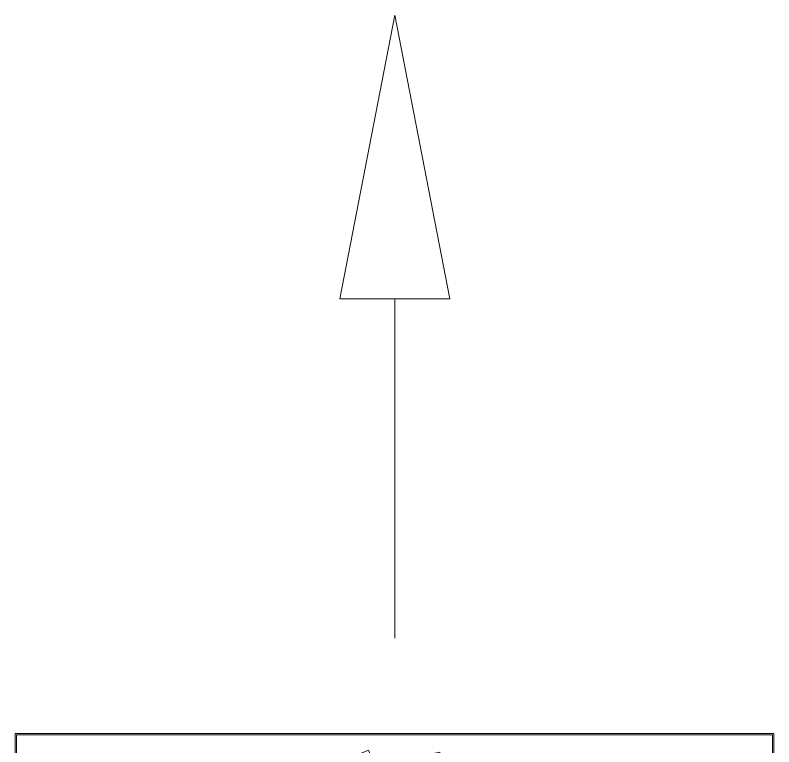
# Model space of a CAD drawing. Header units: inches. Extents: x -172 to 5713, y -54 to 3470.
# Drawn here: x 2952.6 to 3014.9, y 119.7 to 179.8 of the extents above; entities that cross this region are included whole.
import ezdxf

# ---------------------------------------------------------------- set-up
doc = ezdxf.new("R2010")
doc.units = ezdxf.units.IN
doc.header["$MEASUREMENT"] = 0
doc.layers.add('MTY-UFLEME-KANALI', color=20, linetype='Continuous')
doc.layers.add('STM-U-MENFEZ', color=2, linetype='Continuous', lineweight=0)
doc.layers.add('VDI3805_Objects', color=7, linetype='Continuous', lineweight=0)

# ---------------------------------------------------------------- blocks, each defined once
blk = doc.blocks.new('70003_970_03')
at = {"layer": 'VDI3805_Objects', "color": 7}
for p, q in [((0.3115, 0.3115), (-0.3115, 0.3115)), ((-0.3115, 0.3115), (-0.3115, -0.3115)), ((0.3115, -0.3115), (0.3115, 0.3115)), ((-0.03971, 0.29023), (-0.02124, 0.29788)), ((-0.02124, 0.29788), (0.01703, 0.20549)), ((0.01767, 0.2924), (0.03729, 0.2963)), ((0.03729, 0.2963), (0.0568, 0.19822)), ((-0.09557, 0.2769), (-0.07894, 0.28802)), ((-0.07894, 0.28802), (-0.02338, 0.20487)), ((-0.00145, 0.19784), (-0.03971, 0.29023)), ((0.03718, 0.19432), (0.01767, 0.2924)), ((0.07437, 0.28333), (0.09438, 0.28333)), ((0.07437, 0.18333), (0.07437, 0.28333)), ((0.09438, 0.18333), (0.09438, 0.28333)), ((-0.04001, 0.19376), (-0.09557, 0.2769)), ((-0.14776, 0.25294), (-0.13361, 0.26708)), ((-0.13361, 0.26708), (-0.0629, 0.19637)), ((0.10871, 0.1653), (0.12822, 0.26338)), ((0.12822, 0.26338), (0.14784, 0.25948)), ((0.14784, 0.25948), (0.12833, 0.1614)), ((-0.07705, 0.18223), (-0.14776, 0.25294)), ((-0.19426, 0.21925), (-0.18315, 0.23588)), ((-0.18315, 0.23588), (-0.1, 0.18032)), ((0.13887, 0.14092), (0.17714, 0.2333)), ((0.17714, 0.2333), (0.19562, 0.22565)), ((0.19562, 0.22565), (0.15735, 0.13326)), ((-0.11112, 0.1637), (-0.19426, 0.21925)), ((-0.02338, 0.20487), (-0.04001, 0.19376)), ((0.01703, 0.20549), (-0.00145, 0.19784)), ((-0.2333, 0.17714), (-0.22565, 0.19562)), ((-0.22565, 0.19562), (-0.13326, 0.15735)), ((-0.0629, 0.19637), (-0.07705, 0.18223)), ((0.0568, 0.19822), (0.03718, 0.19432)), ((0.1637, 0.11112), (0.21925, 0.19426)), ((0.21925, 0.19426), (0.23588, 0.18315)), ((0.0043, 0.18398), (0.02277, 0.19163)), ((0.02277, 0.19163), (0.06104, 0.09925)), ((-0.06644, 0.17162), (-0.0523, 0.18576)), ((-0.0523, 0.18576), (0.01841, 0.11505)), ((0.04256, 0.09159), (0.0043, 0.18398)), ((0.07437, 0.18333), (0.09438, 0.18333)), ((0.23588, 0.18315), (0.18032, 0.1)), ((-0.14092, 0.13887), (-0.2333, 0.17714)), ((-0.1, 0.18032), (-0.11112, 0.1637)), ((0.00427, 0.10091), (-0.06644, 0.17162)), ((0.07437, 0.16833), (0.09438, 0.16833)), ((0.07437, 0.06833), (0.07437, 0.16833)), ((0.09438, 0.06833), (0.09438, 0.16833)), ((0.12833, 0.1614), (0.10871, 0.1653)), ((-0.13326, 0.15735), (-0.14092, 0.13887)), ((-0.12706, 0.13313), (-0.1194, 0.15161)), ((-0.1194, 0.15161), (-0.02702, 0.11334)), ((-0.26338, 0.12822), (-0.25948, 0.14784)), ((-0.25948, 0.14784), (-0.1614, 0.12833)), ((0.18223, 0.07705), (0.25294, 0.14776)), ((0.25294, 0.14776), (0.26708, 0.13361)), ((0.15735, 0.13326), (0.13887, 0.14092)), ((-0.03467, 0.09486), (-0.12706, 0.13313)), ((0.26708, 0.13361), (0.19637, 0.0629)), ((-0.1653, 0.10871), (-0.26338, 0.12822)), ((-0.1614, 0.12833), (-0.1653, 0.10871)), ((0.09486, 0.03467), (0.13313, 0.12706)), ((0.13313, 0.12706), (0.15161, 0.1194)), ((0.15161, 0.1194), (0.11334, 0.02702)), ((-0.02702, 0.11334), (-0.03467, 0.09486)), ((0.01841, 0.11505), (0.00427, 0.10091)), ((0.18032, 0.1), (0.1637, 0.11112)), ((-0.28333, 0.07437), (-0.28333, 0.09438)), ((-0.28333, 0.09438), (-0.18333, 0.09438)), ((-0.18333, 0.07437), (-0.18333, 0.09438)), ((-0.16833, 0.09438), (-0.06833, 0.09438)), ((-0.16833, 0.07437), (-0.16833, 0.09438)), ((-0.06833, 0.07437), (-0.06833, 0.09438)), ((0.06104, 0.09925), (0.04256, 0.09159)), ((0.19376, 0.04001), (0.2769, 0.09557)), ((0.2769, 0.09557), (0.28802, 0.07894)), ((0.19637, 0.0629), (0.18223, 0.07705)), ((0.28802, 0.07894), (0.20487, 0.02338)), ((-0.28333, 0.07437), (-0.18333, 0.07437)), ((-0.16833, 0.07437), (-0.06833, 0.07437)), ((0.07437, 0.06833), (0.09438, 0.06833)), ((0.10091, -0.00427), (0.17162, 0.06644)), ((0.17162, 0.06644), (0.18576, 0.0523)), ((-0.2963, 0.03729), (-0.19822, 0.0568)), ((-0.19822, 0.0568), (-0.19432, 0.03718)), ((-0.19163, 0.02277), (-0.09925, 0.06104)), ((-0.09925, 0.06104), (-0.09159, 0.04256)), ((0.18576, 0.0523), (0.11505, -0.01841)), ((-0.09159, 0.04256), (-0.18398, 0.0043)), ((0.20487, 0.02338), (0.19376, 0.04001)), ((0.19784, 0.00145), (0.29023, 0.03971)), ((0.29023, 0.03971), (0.29788, 0.02124)), ((-0.2924, 0.01767), (-0.2963, 0.03729)), ((-0.19432, 0.03718), (-0.2924, 0.01767)), ((0.11334, 0.02702), (0.09486, 0.03467)), ((-0.18398, 0.0043), (-0.19163, 0.02277)), ((0.29788, 0.02124), (0.20549, -0.01703)), ((-0.29788, -0.02124), (-0.20549, 0.01703)), ((-0.20549, 0.01703), (-0.19784, -0.00145)), ((-0.18576, -0.0523), (-0.11505, 0.01841)), ((-0.11505, 0.01841), (-0.10091, 0.00427)), ((-0.10091, 0.00427), (-0.17162, -0.06644)), ((0.20549, -0.01703), (0.19784, 0.00145)), ((-0.19784, -0.00145), (-0.29023, -0.03971)), ((0.09159, -0.04256), (0.18398, -0.0043)), ((0.11505, -0.01841), (0.10091, -0.00427)), ((0.18398, -0.0043), (0.19163, -0.02277)), ((0.19432, -0.03718), (0.2924, -0.01767)), ((0.2924, -0.01767), (0.2963, -0.03729)), ((-0.29023, -0.03971), (-0.29788, -0.02124)), ((-0.28802, -0.07894), (-0.20487, -0.02338)), ((-0.20487, -0.02338), (-0.19376, -0.04001)), ((0.19163, -0.02277), (0.09925, -0.06104)), ((-0.15161, -0.1194), (-0.11334, -0.02702)), ((-0.11334, -0.02702), (-0.09486, -0.03467)), ((-0.09486, -0.03467), (-0.13313, -0.12706)), ((0.19822, -0.0568), (0.19432, -0.03718)), ((0.2963, -0.03729), (0.19822, -0.0568)), ((-0.19376, -0.04001), (-0.2769, -0.09557)), ((0.09925, -0.06104), (0.09159, -0.04256)), ((-0.17162, -0.06644), (-0.18576, -0.0523)), ((-0.26708, -0.13361), (-0.19637, -0.0629)), ((-0.19637, -0.0629), (-0.18223, -0.07705)), ((-0.09438, -0.16833), (-0.09438, -0.06833)), ((-0.09438, -0.06833), (-0.07437, -0.06833)), ((-0.07437, -0.16833), (-0.07437, -0.06833)), ((0.06833, -0.07437), (0.16833, -0.07437)), ((0.06833, -0.09438), (0.06833, -0.07437)), ((0.16833, -0.09438), (0.16833, -0.07437)), ((0.18333, -0.07437), (0.28333, -0.07437)), ((0.18333, -0.09438), (0.18333, -0.07437)), ((0.28333, -0.09438), (0.28333, -0.07437)), ((-0.2769, -0.09557), (-0.28802, -0.07894)), ((-0.18223, -0.07705), (-0.25294, -0.14776)), ((-0.06104, -0.09925), (-0.04256, -0.09159)), ((-0.04256, -0.09159), (-0.0043, -0.18398)), ((-0.02277, -0.19163), (-0.06104, -0.09925)), ((0.02702, -0.11334), (0.03467, -0.09486)), ((0.03467, -0.09486), (0.12706, -0.13313)), ((0.06833, -0.09438), (0.16833, -0.09438)), ((0.18333, -0.09438), (0.28333, -0.09438)), ((-0.23588, -0.18315), (-0.18032, -0.1)), ((-0.18032, -0.1), (-0.1637, -0.11112)), ((-0.01841, -0.11505), (-0.00427, -0.10091)), ((-0.00427, -0.10091), (0.06644, -0.17162)), ((-0.1637, -0.11112), (-0.21925, -0.19426)), ((0.1614, -0.12833), (0.1653, -0.10871)), ((0.1653, -0.10871), (0.26338, -0.12822)), ((0.0523, -0.18576), (-0.01841, -0.11505)), ((0.1194, -0.15161), (0.02702, -0.11334)), ((-0.13313, -0.12706), (-0.15161, -0.1194)), ((0.25948, -0.14784), (0.1614, -0.12833)), ((0.26338, -0.12822), (0.25948, -0.14784)), ((-0.25294, -0.14776), (-0.26708, -0.13361)), ((-0.19562, -0.22565), (-0.15735, -0.13326)), ((-0.15735, -0.13326), (-0.13887, -0.14092)), ((0.12706, -0.13313), (0.1194, -0.15161)), ((-0.13887, -0.14092), (-0.17714, -0.2333)), ((0.13326, -0.15735), (0.14092, -0.13887)), ((0.14092, -0.13887), (0.2333, -0.17714)), ((-0.14784, -0.25948), (-0.12833, -0.1614)), ((-0.12833, -0.1614), (-0.10871, -0.1653)), ((0.22565, -0.19562), (0.13326, -0.15735)), ((-0.10871, -0.1653), (-0.12822, -0.26338)), ((0.1, -0.18032), (0.11112, -0.1637)), ((0.11112, -0.1637), (0.19426, -0.21925)), ((-0.09438, -0.16833), (-0.07437, -0.16833)), ((0.06644, -0.17162), (0.0523, -0.18576)), ((0.18315, -0.23588), (0.1, -0.18032)), ((0.2333, -0.17714), (0.22565, -0.19562)), ((-0.21925, -0.19426), (-0.23588, -0.18315)), ((-0.09438, -0.28333), (-0.09438, -0.18333)), ((-0.09438, -0.18333), (-0.07437, -0.18333)), ((-0.07437, -0.28333), (-0.07437, -0.18333)), ((-0.0043, -0.18398), (-0.02277, -0.19163)), ((0.0629, -0.19637), (0.07705, -0.18223)), ((0.07705, -0.18223), (0.14776, -0.25294)), ((-0.0568, -0.19822), (-0.03718, -0.19432)), ((-0.03729, -0.2963), (-0.0568, -0.19822)), ((-0.03718, -0.19432), (-0.01767, -0.2924)), ((-0.01703, -0.20549), (0.00145, -0.19784)), ((0.00145, -0.19784), (0.03971, -0.29023)), ((0.02338, -0.20487), (0.04001, -0.19376)), ((0.04001, -0.19376), (0.09557, -0.2769)), ((0.13361, -0.26708), (0.0629, -0.19637)), ((0.02124, -0.29788), (-0.01703, -0.20549)), ((0.07894, -0.28802), (0.02338, -0.20487)), ((0.19426, -0.21925), (0.18315, -0.23588)), ((-0.17714, -0.2333), (-0.19562, -0.22565)), ((0.14776, -0.25294), (0.13361, -0.26708)), ((-0.12822, -0.26338), (-0.14784, -0.25948)), ((0.09557, -0.2769), (0.07894, -0.28802)), ((-0.09438, -0.28333), (-0.07437, -0.28333)), ((-0.01767, -0.2924), (-0.03729, -0.2963)), ((0.03971, -0.29023), (0.02124, -0.29788)), ((0.3115, -0.3115), (-0.3115, -0.3115))]:
    blk.add_line(p, q, dxfattribs=at)
at = {"layer": 'VDI3805_Objects', "color": 0}
for p, q in [((0.3105, 0.3105), (-0.3105, 0.3105)), ((-0.3105, 0.3105), (-0.3105, -0.3105)), ((0.3105, 0.3105), (0.3105, -0.3105)), ((0.3105, -0.3105), (-0.3105, -0.3105))]:
    blk.add_line(p, q, dxfattribs=at)
blk = doc.blocks.new('A$C5CD23EDA')
at = {"layer": 'STM-U-MENFEZ'}
blk.add_lwpolyline([(-31.172, -66.834), (-26.65, -66.834), (-31.172, -90.139), (-35.694, -66.834), (-31.172, -66.834), (-31.172, -38.971)], dxfattribs=at)
at = {"layer": 'VDI3805_Objects', "xscale": 100, "yscale": 100, "zscale": 100}
blk.add_blockref('70003_970_03', (-31.15, 0), dxfattribs=at)

msp = doc.modelspace()

# ---------------------------------------------------------------- block references
at = {"layer": 'MTY-UFLEME-KANALI', "rotation": 180}
msp.add_blockref('A$C5CD23EDA', (2952.562, 89.691), dxfattribs=at)

doc.saveas('drawing.dxf')
